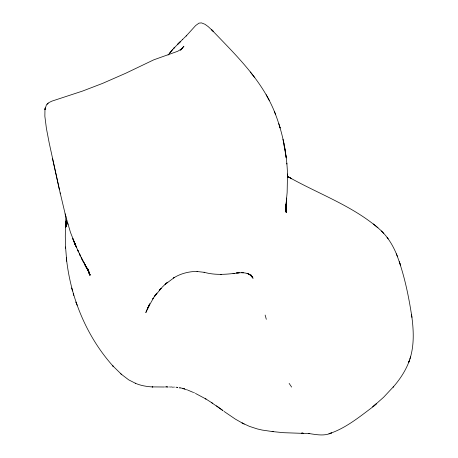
<?xml version="1.0" encoding="UTF-8"?>
<svg xmlns="http://www.w3.org/2000/svg" width="458" height="458" viewBox="0 0 458 458"><rect width="100%" height="100%" fill="white"/><g stroke="black" fill="none" stroke-linecap="round" stroke-linejoin="round"><path stroke-width="0.69" d="M66.616 220.098L66.421 226.905L66.639 220.252M65.391 227.185L65.946 216.193M65.591 221.683L65.294 236.42L65.626 248.167M285.637 211.94L285.723 205.07L285.878 209.249M286.719 198.051L285.569 209.558L287.149 192.383L287.498 174.006L287.572 177.235C287.24 155.09 282.855 132.98 274.743 112.376C261.724 79.589 235.389 54.679 211.539 29.661L213.434 31.499L208.253 26.661L205.007 24.291L201.491 22.9L198.995 23.129L195.646 25.551L186.2 35.97L186.692 35.432M273.094 431.654L272.104 431.55L283.834 432.701L309.751 433.6L308.411 433.457C316.077 434.573 324.127 436.417 331.523 432.919L328.976 433.772C345.298 428.47 358.952 417.318 372.497 407.139L383.627 397.241L393.617 386.552L393.136 387.136C400.08 379.172 406.063 370.161 409.532 360.131L408.622 362.61C414.301 348.269 413.86 332.422 411.931 317.371C408.748 296.435 404.5 275.476 397.057 255.598M409.904 359.038L410.557 356.862M250.755 275.075L252.73 277.605L250.978 275.539L251.906 276.598L248.854 274.096L249.65 274.537C245.688 272.172 240.897 272.728 236.505 272.911L239.196 272.785C227.534 274.342 215.563 275.556 204.045 272.258L204.44 272.344L197.009 271.514L197.518 271.542C189.875 271.165 180.544 273.478 173.553 278.006L174.492 277.388L165.063 284.429L166.048 283.45L162.155 287.212L154.249 296.79L155.686 294.597L152.766 298.982L153.361 298.147L147.745 308.291L149.159 305.062L145.816 312.608L149.76 303.58M148.14 307.495L149.583 304.696M181.42 49.098L182.324 48.205L180.257 50.071L181.666 48.806L177.738 51.267L153.802 59.821L125.71 73.263L102.563 83.402L82.492 91.09L51.954 101.115L48.806 102.644L46.35 105.048L44.964 109.531L44.861 116.298L46.407 128.417L49.269 143.285L59.443 189.778L65.637 215.918L70.503 232.469L75.753 245.746L73.354 240.026L75.141 244.332L74.127 241.984M182.765 39.256L173.88 48.187L174.807 47.271L174.292 47.712L168.057 55.063M156.344 293.87L155.709 294.683L156.945 293.109M180.853 49.939L183.91 46.224L180.721 49.933M169.689 52.951L172.763 49.378M181.231 49.441L182.616 47.861L181.357 49.138M160.237 289.273L159.189 290.355L159.865 289.656M182.587 39.457L183.584 38.461M186.583 35.552L184.013 38.06M161.147 288.277L160.306 289.067L160.913 288.5M48.09 103.17L46.991 104.178M166.912 282.832L166.5 283.141L167.765 282.191M234.175 273.317L233.025 273.46L233.861 273.357M171.063 387.004L171.664 386.936M173.628 387.142L174.389 387.073M167.473 386.976L165.109 386.901M172.225 387.147L172.998 387.153M164.416 386.999L152.125 386.901L152.823 386.958C146.841 386.632 140.738 385.647 135.23 383.203L135.677 383.409L128.721 379.877L120.78 373.82M241.681 272.71L243.433 272.762M220.808 274.382L220.418 274.365L221.323 274.411M272.945 431.636L262.119 430.056L257.19 428.9L249.478 426.387L242.019 422.946L244.206 424.091M169.534 386.958L170.496 387.033M177.011 387.508L177.767 387.6M179.233 387.846L180.103 387.96M175.986 387.182L177.338 387.388M184.654 388.762L179.862 387.771M182.822 388.607L184.82 389.117M186.389 389.666L187.591 390.01M168.246 387.01L166.346 386.764M184.917 389.208L185.771 389.5M188.135 390.25L192.841 392.231M243.118 423.524L235.401 419.144L223.991 411.387M195.44 393.405L206.003 399.038L205.173 398.529L212.752 403.366M193.499 392.351L194.41 392.878M287.51 176.336L291.723 178.792L288.397 176.908C318.802 194.106 352.963 205.905 379.55 229.229C387.897 236.597 393.634 246.427 397.521 256.761M211.539 402.616L222.525 410.299M216.508 405.817L223.086 410.694M121.776 374.644L112.777 365.839L113.246 366.331C86.407 336.475 70.372 297.145 66.313 257.362M373.327 223.956L377.942 227.763M383.678 233.328L381.451 231.004M250.32 72.015L254.785 77.694M388.229 238.904L387.067 237.364M250.641 274.909L253.068 278.292L250.807 274.897M289.124 383.386L291.637 387.084M250.766 274.846L252.467 277.399M266.161 94.692L269.252 100.348M86.728 268.022L81.478 258.146M88.142 270.798L89.568 273.546L85.114 264.953M84.862 264.518L86.923 268.256L83.883 262.44L85.56 265.915L84.432 263.648M81.158 257.43L82.228 259.617L77.683 250.039L78.53 251.963M88.68 271.88L88.978 272.504L88.108 270.546L89.894 274.554L87.93 269.831M75.776 245.711L73.612 240.627M78.301 251.431L75.742 245.683M88.703 271.903L89.184 272.997L88.142 270.529L89.905 274.726L87.884 269.768M89.722 274.239L90.134 275.172L88.308 270.884L89.339 273.415L89.144 272.939M87.593 269.533L86.659 267.317M274.331 111.34L275.556 114.408M396.353 253.841L396.891 255.18M73.234 239.769L72.696 238.395L73.4 240.198M87.873 269.751L89.098 272.859L87.799 269.424M77.167 305.274L75.954 302.017L76.314 302.984M88.869 272.264L87.587 268.6L89.871 275.321L87.552 268.48M400.55 265.497L399.347 261.81L400 263.802M278.79 123.677L280.113 127.994L279.672 126.545M73.188 293.498L73.778 295.479M67.521 222.886L67.967 224.46M72.501 291.025L71.666 288.008L71.78 288.42M265.142 315.07L266.316 319.318M65.11 213.857L65.637 215.918M60.135 192.852L60.353 193.791M285.523 204.846L286.095 207.359L285.489 204.686M52.556 158.703L59.403 189.566M282.987 139.232L286.256 157.884L285.987 155.749M283.307 140.715L284.006 144.007M284.573 146.955L284.223 145.163L285.185 150.367M285.511 205.482L286.261 209.3L285.609 205.963M285.511 205.573L286.611 212.615L286.267 210.354M285.58 206.152L286.032 209.936L285.529 205.007M285.557 205.957L285.975 209.106L285.592 205.991M411.931 317.371L411.565 314.663M66.708 261.232L65.568 246.988M286.828 163.18L286.908 164.033M285.574 205.579L285.958 209.535L285.552 204.858L286.015 212.111L285.632 204.772L285.918 210.56M285.781 205.951L285.918 211.67M285.763 205.339L285.872 209.295M286.13 204.039L285.632 209.89L286.13 204.039M45.033 109.096L44.964 109.531L45.233 107.933L45.033 109.096M179.462 42.485L177.733 44.226L180.79 41.289L179.462 42.485M376.419 403.727L372.875 406.807L376.419 403.727M303.093 433.176L301.799 433.056L303.093 433.176M247.875 273.684L247.102 273.363L247.858 273.684M248.579 273.987L248.081 273.752L248.642 274.044M88.377 270.535L87.249 268.949L88.377 270.535M86.253 267.02L85.394 265.6L86.253 267.02M83.053 261.215L82.331 259.823L83.053 261.215M87.123 268.812L85.772 266.178L87.123 268.812M80.402 255.896L79.389 253.795L80.373 255.896M76.469 247.377L74.396 242.58L76.469 247.377M88.176 270.369L87.564 268.48L88.159 270.375"/></g></svg>
